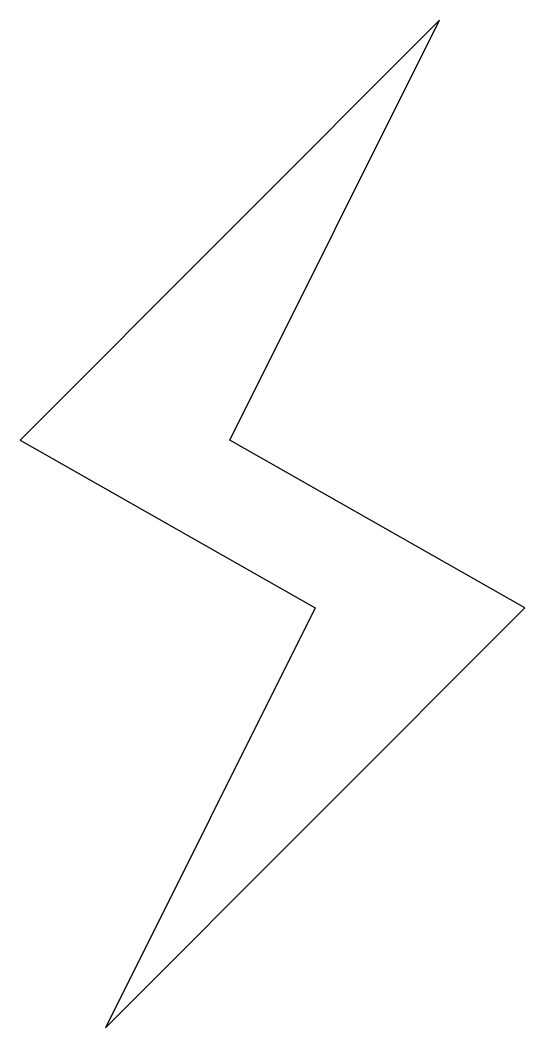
# Model space of a CAD drawing. Header units: millimetres. Extents: x 0 to 60, y -70 to 50.
import ezdxf

# ---------------------------------------------------------------- set-up
doc = ezdxf.new("R2010")
doc.units = ezdxf.units.MM

msp = doc.modelspace()

# ---------------------------------------------------------------- linework, layer by layer
at = {"color": 7, "linetype": 'Continuous', "lineweight": 25}
for p, q in [((50, 50), (0, 0)), ((25, 0), (50, 50)), ((0, 0), (35.18, -20)), ((60.18, -20), (25, 0)), ((10.18, -70), (60.18, -20)), ((35.18, -20), (10.18, -70))]:
    msp.add_line(p, q, dxfattribs=at)

doc.saveas('drawing.dxf')
